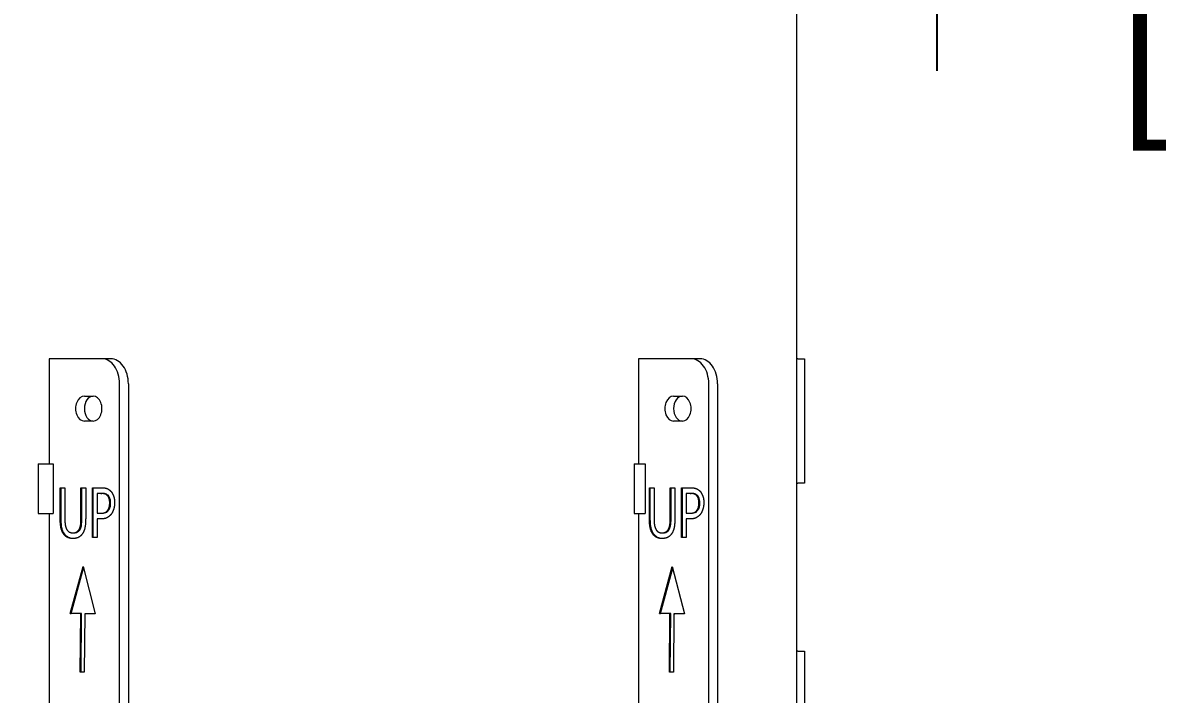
# Model space of a CAD drawing. Header units: inches. Extents: x 20 to 536, y 8 to 344.
# Drawn here: x 125.29 to 148.35, y 107.38 to 120.87 of the extents above; entities that cross this region are included whole.
import ezdxf

# ---------------------------------------------------------------- set-up
doc = ezdxf.new("R2010")
doc.units = ezdxf.units.IN
doc.header["$LTSCALE"] = 16
doc.header["$MEASUREMENT"] = 0
doc.layers.add('Dimension (ANSI)', color=7, linetype='Continuous', lineweight=25)
doc.layers.add('Visible (ANSI)', color=7, linetype='Continuous', lineweight=50)
doc.styles.add('MEMCOR Medium', font='arial.ttf')
doc.dimstyles.new('Default (ANSI)', dxfattribs={"dimscale": 16, "dimtxt": 0.15, "dimasz": 0.098425, "dimexe": 0.125, "dimexo": 0.0625, "dimgap": 0.031496, "dimtad": 0, "dimtih": 1, "dimtoh": 1, "dimdec": 4, "dimrnd": 1e-08, "dimzin": 3, "dimdsep": 46, "dimlunit": 5, "dimtxsty": 'MEMCOR Medium', "dimcen": 0.09, "dimdle": 0.393701, "dimclrd": 256, "dimclre": 256, "dimclrt": 256, "dimadec": 0, "dimazin": 1, "dimtfac": 0.8, "dimtofl": 0, "dimtmove": 0, "dimatfit": 3, "dimfxl": 1, "dimfrac": 1, "dimtolj": 1, "dimtzin": 4, "dimlwd": -1, "dimlwe": -1, "dimarcsym": 0})

# ---------------------------------------------------------------- blocks, each defined once
blk = doc.blocks.new('*D22')
at = {"layer": 'Defpoints', "color": 0, "transparency": 16777216}
for p in [(82.522, 132.521), (143.659, 132.521), (143.659, 121.906)]:
    blk.add_point(p, dxfattribs=at)
at = {"layer": 'Dimension (ANSI)', "transparency": 16777216}
for p, q in [((82.522, 131.521), (82.522, 119.906)), ((143.659, 131.521), (143.659, 119.906)), ((84.097, 121.906), (142.084, 121.906)), ((143.659, 121.906), (147.081, 121.906))]:
    blk.add_line(p, q, dxfattribs=at)
for points in [[(84.097, 122.168), (84.097, 121.643), (82.522, 121.906)], [(142.084, 122.168), (142.084, 121.643), (143.659, 121.906)]]:
    blk.add_solid(points, dxfattribs=at)
at = {"layer": 'Dimension (ANSI)', "transparency": 16777216, "char_height": 2.4, "attachment_point": 5, "style": 'MEMCOR Medium'}
for s, insert in [('\\A1; 61{\\H0.8x;\\S1#8;} in', (156.68, 124.374)), ('\\A1;[1552.9 mm]', (156.68, 119.864))]:
    blk.add_mtext(s, dxfattribs=dict(at, insert=insert))

msp = doc.modelspace()

# ---------------------------------------------------------------- linework, layer by layer
at = {"layer": 'Visible (ANSI)', "linetype": 'Continuous', "lineweight": 18}
for p, q in [((140.84244, 104.77934), (140.84244, 126.11825)), ((126.87716, 114.11565), (125.8165, 114.11565)), ((125.8165, 114.11565), (125.8165, 112.00565)), ((127.05393, 114.11565), (126.87716, 114.11565)), ((138.7212, 114.11565), (137.66054, 114.11565)), ((137.66054, 114.11565), (137.66054, 112.00565)), ((138.89797, 114.11565), (138.7212, 114.11565)), ((140.86863, 114.11565), (140.84244, 114.11565)), ((140.86863, 114.11565), (140.99677, 114.11565)), ((140.99677, 114.11565), (140.99677, 111.61565)), ((127.23071, 84.86565), (127.23071, 113.61565)), ((127.40749, 113.61565), (127.40749, 84.86565)), ((139.07475, 84.86565), (139.07475, 113.61565)), ((139.25153, 113.61565), (139.25153, 84.86565)), ((126.5236, 113.36565), (126.70038, 113.36565)), ((138.36764, 113.36565), (138.54442, 113.36565)), ((126.70038, 112.86565), (126.5236, 112.86565)), ((138.54442, 112.86565), (138.36764, 112.86565)), ((125.59343, 112.00565), (125.89312, 112.00565)), ((125.59343, 112.00565), (125.59343, 111.00565)), ((125.89312, 112.00565), (125.89312, 111.00565)), ((137.5728, 112.00565), (137.79312, 112.00565)), ((137.5728, 112.00565), (137.5728, 111.00565)), ((137.79312, 112.00565), (137.79312, 111.00565)), ((140.84244, 111.61565), (140.86863, 111.61565)), ((140.99677, 111.61565), (140.86863, 111.61565)), ((126.03789, 110.90124), (126.03789, 111.52522)), ((126.03789, 111.52522), (126.13187, 111.52522)), ((126.05557, 110.90124), (126.05557, 111.52522)), ((126.13187, 111.52522), (126.13187, 110.90124)), ((126.45563, 111.52522), (126.5496, 111.52522)), ((126.45563, 110.898), (126.45563, 111.52522)), ((126.4733, 110.898), (126.4733, 111.52522)), ((126.5496, 111.52522), (126.5496, 110.90124)), ((126.68426, 110.52522), (126.68426, 111.52522)), ((126.68426, 111.52522), (126.8619, 111.52522)), ((126.70194, 110.52522), (126.70194, 111.52522)), ((126.85617, 111.41015), (126.77824, 111.41015)), ((126.77824, 111.41015), (126.77824, 111.01145)), ((126.85617, 111.41015), (126.87384, 111.41015)), ((137.88193, 110.90124), (137.88193, 111.52522)), ((137.88193, 111.52522), (137.97591, 111.52522)), ((137.89961, 110.90124), (137.89961, 111.52522)), ((137.97591, 111.52522), (137.97591, 110.90124)), ((138.29966, 111.52522), (138.39364, 111.52522)), ((138.29966, 110.898), (138.29966, 111.52522)), ((138.31734, 110.898), (138.31734, 111.52522)), ((138.39364, 111.52522), (138.39364, 110.90124)), ((138.5283, 110.52522), (138.5283, 111.52522)), ((138.5283, 111.52522), (138.70594, 111.52522)), ((138.54598, 110.52522), (138.54598, 111.52522)), ((138.70021, 111.41015), (138.62228, 111.41015)), ((138.62228, 111.41015), (138.62228, 111.01145)), ((138.70021, 111.41015), (138.71788, 111.41015)), ((125.59343, 111.00565), (125.89312, 111.00565)), ((125.8165, 111.00565), (125.8165, 103.12565)), ((126.77824, 111.01145), (126.84241, 111.01145)), ((126.84241, 111.01145), (126.86009, 111.01145)), ((126.99312, 111.07142), (127.0108, 111.07142)), ((137.5728, 111.00565), (137.79312, 111.00565)), ((137.66054, 111.00565), (137.66054, 103.12565)), ((138.62228, 111.01145), (138.68645, 111.01145)), ((138.68645, 111.01145), (138.70413, 111.01145)), ((138.83716, 111.07142), (138.85484, 111.07142)), ((126.77824, 110.898), (126.77824, 110.52522)), ((126.85789, 110.898), (126.77824, 110.898)), ((138.62228, 110.898), (138.62228, 110.52522)), ((138.70192, 110.898), (138.62228, 110.898)), ((126.29346, 110.61761), (126.31114, 110.61761)), ((126.77824, 110.52522), (126.68426, 110.52522)), ((138.1375, 110.61761), (138.15518, 110.61761)), ((138.62228, 110.52522), (138.5283, 110.52522)), ((126.24018, 108.99614), (126.498, 109.9393)), ((126.25786, 108.99614), (126.50656, 109.90596)), ((126.498, 109.9393), (126.74209, 108.98921)), ((138.08422, 108.99614), (138.34204, 109.9393)), ((138.1019, 108.99614), (138.3506, 109.90596)), ((138.34204, 109.9393), (138.58613, 108.98921)), ((126.44964, 108.99404), (126.24018, 108.99614)), ((126.24018, 108.99614), (126.25786, 108.99614)), ((126.46732, 108.99404), (126.25786, 108.99614)), ((126.43943, 107.81812), (126.44964, 108.99404)), ((126.44964, 108.99404), (126.46732, 108.99404)), ((126.45711, 107.81827), (126.46732, 108.99404)), ((126.52975, 108.99272), (126.52101, 107.81882)), ((126.52975, 108.99272), (126.54743, 108.99272)), ((126.74209, 108.98921), (126.52975, 108.99272)), ((126.74201, 108.9895), (126.54743, 108.99272)), ((138.29368, 108.99404), (138.08422, 108.99614)), ((138.08422, 108.99614), (138.1019, 108.99614)), ((138.31135, 108.99404), (138.1019, 108.99614)), ((138.28347, 107.81812), (138.29368, 108.99404)), ((138.29368, 108.99404), (138.31135, 108.99404)), ((138.30115, 107.81827), (138.31135, 108.99404)), ((138.37379, 108.99272), (138.36505, 107.81882)), ((138.37379, 108.99272), (138.39146, 108.99272)), ((138.58613, 108.98921), (138.37379, 108.99272)), ((138.58605, 108.9895), (138.39146, 108.99272)), ((140.86863, 108.24065), (140.84244, 108.24065)), ((140.86863, 108.24065), (140.99677, 108.24065)), ((140.99677, 108.24065), (140.99677, 105.74065)), ((126.52101, 107.81882), (126.43943, 107.81812)), ((138.36505, 107.81882), (138.28347, 107.81812))]:
    msp.add_line(p, q, dxfattribs=at)
for centre, major_axis, start_param, end_param in [((126.87716, 113.61565), (0, 0.5), 4.71238898, 6.28318531), ((127.05393, 113.61565), (0, 0.5), 4.71238898, 6.28318531), ((138.7212, 113.61565), (0, 0.5), 4.71238898, 6.28318531), ((138.89797, 113.61565), (0, 0.5), 4.71238898, 6.28318531), ((126.5236, 113.11565), (0, -0.25), 3.14159265, 6.28318531), ((126.70038, 113.11565), (0, 0.25), 0, 3.14159265), ((126.70038, 113.11565), (0, 0.25), 3.14159265, 6.28318531), ((138.36764, 113.11565), (0, -0.25), 3.14159265, 6.28318531), ((138.54442, 113.11565), (0, 0.25), 0, 3.14159265), ((138.54442, 113.11565), (0, 0.25), 3.14159265, 6.28318531)]:
    msp.add_ellipse(centre, major_axis=major_axis, ratio=0.70710678, start_param=start_param, end_param=end_param, dxfattribs=at)
for points in [[(126.98223, 111.37206), (126.95988, 111.39313), (126.90029, 111.41015), (126.85617, 111.41015)], [(126.8619, 111.52522), (126.92493, 111.52522), (127.01317, 111.49605), (127.04698, 111.46283)], [(127.04698, 111.46283), (127.08652, 111.42474), (127.13122, 111.30723), (127.13122, 111.22377)], [(138.82627, 111.37206), (138.80392, 111.39313), (138.74433, 111.41015), (138.70021, 111.41015)], [(138.70594, 111.52522), (138.76897, 111.52522), (138.85721, 111.49605), (138.89102, 111.46283)], [(138.89102, 111.46283), (138.93056, 111.42474), (138.97526, 111.30723), (138.97526, 111.22377)], [(127.03323, 111.21971), (127.03323, 111.27158), (127.00802, 111.34775), (126.98223, 111.37206)], [(126.99312, 111.07142), (127.01432, 111.1014), (127.03323, 111.1719), (127.03323, 111.21971)], [(127.13122, 111.22377), (127.13122, 111.15894), (127.09855, 111.04224), (127.06933, 111.00172)], [(138.87727, 111.21971), (138.87727, 111.27158), (138.85206, 111.34775), (138.82627, 111.37206)], [(138.83716, 111.07142), (138.85836, 111.1014), (138.87727, 111.1719), (138.87727, 111.21971)], [(138.97526, 111.22377), (138.97526, 111.15894), (138.94259, 111.04224), (138.91337, 111.00172)], [(126.84241, 111.01145), (126.89972, 111.01145), (126.9702, 111.03738), (126.99312, 111.07142)], [(127.06933, 111.00172), (127.03266, 110.95067), (126.93353, 110.898), (126.85789, 110.898)], [(138.68645, 111.01145), (138.74376, 111.01145), (138.81424, 111.03738), (138.83716, 111.07142)], [(138.91337, 111.00172), (138.8767, 110.95067), (138.77756, 110.898), (138.70192, 110.898)], [(126.10551, 110.59654), (126.06826, 110.6484), (126.03789, 110.79427), (126.03789, 110.90124)], [(126.13187, 110.90124), (126.13187, 110.83155), (126.14448, 110.73754), (126.16224, 110.69945)], [(126.16224, 110.69945), (126.18115, 110.65894), (126.24647, 110.61761), (126.29346, 110.61761)], [(126.29346, 110.61761), (126.33758, 110.61761), (126.40635, 110.65894), (126.42526, 110.69945)], [(126.42526, 110.69945), (126.44302, 110.73754), (126.45563, 110.83073), (126.45563, 110.898)], [(126.5496, 110.90124), (126.5496, 110.7967), (126.5198, 110.64759), (126.48199, 110.59654)], [(137.94955, 110.59654), (137.9123, 110.6484), (137.88193, 110.79427), (137.88193, 110.90124)], [(137.97591, 110.90124), (137.97591, 110.83155), (137.98851, 110.73754), (138.00628, 110.69945)], [(138.00628, 110.69945), (138.02519, 110.65894), (138.09051, 110.61761), (138.1375, 110.61761)], [(138.1375, 110.61761), (138.18162, 110.61761), (138.25039, 110.65894), (138.26929, 110.69945)], [(138.26929, 110.69945), (138.28706, 110.73754), (138.29966, 110.83073), (138.29966, 110.898)], [(138.39364, 110.90124), (138.39364, 110.7967), (138.36384, 110.64759), (138.32602, 110.59654)], [(126.29346, 110.50415), (126.231, 110.50415), (126.13817, 110.55035), (126.10551, 110.59654)], [(126.48199, 110.59654), (126.44818, 110.54954), (126.35879, 110.50415), (126.29346, 110.50415)], [(138.1375, 110.50415), (138.07504, 110.50415), (137.98221, 110.55035), (137.94955, 110.59654)], [(138.32602, 110.59654), (138.29222, 110.54954), (138.20282, 110.50415), (138.1375, 110.50415)]]:
    msp.add_open_spline(points, degree=2, dxfattribs=at)
for points, knots in [([(126.99991, 111.37206), (126.97971, 111.39111), (126.95932, 111.39834), (126.92442, 111.40831), (126.89755, 111.41015), (126.87384, 111.41015)], [-0.38189383, -0.38189383, -0.38189383, -0.38189383, -0.255461127, -0.255461127, 0, 0, 0, 0]), ([(138.84395, 111.37206), (138.82375, 111.39111), (138.80336, 111.39834), (138.76846, 111.40831), (138.74159, 111.41015), (138.71788, 111.41015)], [-0.38189383, -0.38189383, -0.38189383, -0.38189383, -0.255461127, -0.255461127, 0, 0, 0, 0]), ([(127.05091, 111.21971), (127.05091, 111.24), (127.04946, 111.26046), (127.04159, 111.30281), (127.03546, 111.31877), (127.0224, 111.3465), (127.01206, 111.36061), (126.99991, 111.37206)], [-0.337279569, -0.337279569, -0.337279569, -0.337279569, -0.253916557, -0.253916557, -0.157342525, -0.157342525, 0, 0, 0, 0]), ([(127.0108, 111.07142), (127.01758, 111.08101), (127.02375, 111.09142), (127.03475, 111.11482), (127.03865, 111.12619), (127.04848, 111.16285), (127.05091, 111.19173), (127.05091, 111.21971)], [-0.377899074, -0.377899074, -0.377899074, -0.377899074, -0.298395577, -0.298395577, -0.213230014, -0.213230014, 0, 0, 0, 0]), ([(138.89495, 111.21971), (138.89495, 111.24), (138.8935, 111.26046), (138.88563, 111.30281), (138.8795, 111.31877), (138.86644, 111.3465), (138.8561, 111.36061), (138.84395, 111.37206)], [-0.337279569, -0.337279569, -0.337279569, -0.337279569, -0.253916557, -0.253916557, -0.157342525, -0.157342525, 0, 0, 0, 0]), ([(138.85484, 111.07142), (138.86162, 111.08101), (138.86779, 111.09142), (138.87879, 111.11482), (138.88269, 111.12619), (138.89252, 111.16285), (138.89495, 111.19173), (138.89495, 111.21971)], [-0.377899074, -0.377899074, -0.377899074, -0.377899074, -0.298395577, -0.298395577, -0.213230014, -0.213230014, 0, 0, 0, 0]), ([(126.86009, 111.01145), (126.88169, 111.01145), (126.90494, 111.01283), (126.95069, 111.02204), (126.9649, 111.02914), (126.98812, 111.04388), (127.00034, 111.05589), (127.0108, 111.07142)], [-0.372028077, -0.372028077, -0.372028077, -0.372028077, -0.274279003, -0.274279003, -0.163348537, -0.163348537, 0, 0, 0, 0]), ([(138.70413, 111.01145), (138.72573, 111.01145), (138.74898, 111.01283), (138.79473, 111.02204), (138.80894, 111.02914), (138.83216, 111.04388), (138.84438, 111.05589), (138.85484, 111.07142)], [-0.372028077, -0.372028077, -0.372028077, -0.372028077, -0.274279003, -0.274279003, -0.163348537, -0.163348537, 0, 0, 0, 0]), ([(126.12319, 110.59654), (126.11089, 110.61367), (126.10028, 110.63268), (126.08252, 110.67495), (126.0757, 110.69759), (126.06436, 110.75207), (126.05557, 110.80623), (126.05557, 110.90124)], [-1.83487294, -1.83487294, -1.83487294, -1.83487294, -1.2832116, -1.2832116, -0.72393044, -0.72393044, 0, 0, 0, 0]), ([(126.31114, 110.61761), (126.3299, 110.61761), (126.3487, 110.62041), (126.37804, 110.63145), (126.39525, 110.63933), (126.42434, 110.66715), (126.4347, 110.68181), (126.44293, 110.69945)], [-0.729908788, -0.729908788, -0.729908788, -0.729908788, -0.378375556, -0.378375556, -0.16104957, -0.16104957, 0, 0, 0, 0]), ([(126.44293, 110.69945), (126.45501, 110.72534), (126.46288, 110.75368), (126.46913, 110.79989), (126.4733, 110.83422), (126.4733, 110.898)], [-1.42536624, -1.42536624, -1.42536624, -1.42536624, -0.48598408, -0.48598408, 0, 0, 0, 0]), ([(137.96723, 110.59654), (137.95493, 110.61367), (137.94431, 110.63268), (137.92656, 110.67495), (137.91974, 110.69759), (137.9084, 110.75207), (137.89961, 110.80623), (137.89961, 110.90124)], [-1.83487294, -1.83487294, -1.83487294, -1.83487294, -1.2832116, -1.2832116, -0.72393044, -0.72393044, 0, 0, 0, 0]), ([(138.15518, 110.61761), (138.17394, 110.61761), (138.19274, 110.62041), (138.22208, 110.63145), (138.23929, 110.63933), (138.26838, 110.66715), (138.27874, 110.68181), (138.28697, 110.69945)], [-0.729908788, -0.729908788, -0.729908788, -0.729908788, -0.378375556, -0.378375556, -0.16104957, -0.16104957, 0, 0, 0, 0]), ([(138.28697, 110.69945), (138.29904, 110.72534), (138.30692, 110.75368), (138.31317, 110.79989), (138.31734, 110.83422), (138.31734, 110.898)], [-1.42536624, -1.42536624, -1.42536624, -1.42536624, -0.48598408, -0.48598408, 0, 0, 0, 0]), ([(126.30253, 110.50427), (126.28308, 110.50478), (126.26348, 110.50706), (126.22509, 110.51668), (126.20632, 110.52406), (126.16381, 110.54965), (126.14198, 110.56996), (126.12319, 110.59654)], [-0.707268061, -0.707268061, -0.707268061, -0.707268061, -0.497865325, -0.497865325, -0.286365354, -0.286365354, 0, 0, 0, 0]), ([(138.14657, 110.50427), (138.12712, 110.50478), (138.10752, 110.50706), (138.06913, 110.51668), (138.05036, 110.52406), (138.00785, 110.54965), (137.98602, 110.56996), (137.96723, 110.59654)], [-0.707268061, -0.707268061, -0.707268061, -0.707268061, -0.497865325, -0.497865325, -0.286365354, -0.286365354, 0, 0, 0, 0])]:
    msp.add_open_spline(points, degree=3, knots=knots, dxfattribs=at)

# ---------------------------------------------------------------- dimensions: what is measured, and where the dimension line sits
at = {"layer": 'Dimension (ANSI)'}
dim = msp.add_linear_dim(base=(143.65885, 121.9057), p1=(82.52197, 132.52065), p2=(143.65885, 132.52065), angle=180, text=' <> in\\X[1552.9 mm]', dimstyle='Default (ANSI)', override={"dimgap": 0.031496, "dimtih": 0, "dimtoh": 0, "dimdec": 4, "dimpost": '', "dimtol": 0, "dimlim": 0, "dimtp": 0, "dimtm": 0, "dimtdec": 2, "dimatfit": 2}, dxfattribs=at)
dim.commit()
dim.dimension.update_dxf_attribs({"geometry": '*D22', "text_midpoint": (156.67967, 121.9057), "dimtype": 160})

doc.saveas('drawing.dxf')
